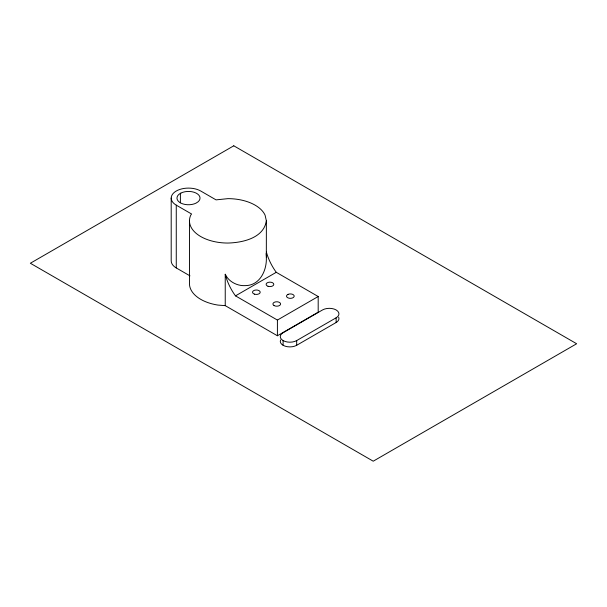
<?xml version="1.0" encoding="UTF-8"?>
<svg xmlns="http://www.w3.org/2000/svg" width="607" height="607" viewBox="0 0 607 607"><rect width="100%" height="100%" fill="white"/><g stroke="black" fill="none" stroke-linecap="round" stroke-linejoin="round"><path stroke-width="0.91" d="M266.329 257.004L266.374 220.849L265.062 215.106A38.453 22.201 0 0 0 227.921 198.648L216.046 199.87L200.735 191.023A17.307 9.993 0 0 0 176.265 191.023A17.307 9.993 0 0 0 176.265 205.151L176.265 267.945L189.968 275.859M266.321 257.072C267.072 270.153 259.993 285.662 245.099 285.631C237.162 286.056 228.627 281.64 225.235 274.243L225.235 305.64L277.407 335.762L318.189 312.21L318.189 296.512L276.268 272.308A37.71 21.776 60 0 1 267.08 254.409L266.397 252.11M266.374 220.849C263.726 238.111 242.641 242.663 227.921 243.05A38.453 22.201 0 0 1 190.78 215.106L191.577 213.998L176.265 205.151M225.235 274.243L226.297 277.953A37.71 21.776 60 0 0 235.486 295.859L276.268 272.308M235.486 295.859L277.407 320.064L318.189 296.512M283.09 340.573A9.613 5.546 0 0 0 296.686 340.573L336.134 317.802A9.613 5.546 0 0 0 336.134 309.949A9.613 5.546 0 0 0 322.537 309.949L283.09 332.727A9.613 5.546 0 0 0 283.09 340.573L283.09 345.284M280.609 339.92A9.613 5.546 0 0 0 285.085 346.165A9.613 5.546 0 0 0 296.686 345.284L336.134 322.514A9.613 5.546 0 0 0 338.623 317.15M225.235 305.64L217.974 305.086A38.453 22.201 0 0 1 189.467 283.644L189.467 220.849M266.374 256.435L266.177 253.468M336.134 317.802L336.134 322.514M296.686 340.573L296.686 345.284M277.407 320.064L277.407 335.762M180.393 193.405L180.393 202.784M171.197 198.087L171.197 260.881A17.307 9.993 0 0 0 176.265 267.945M180.871 193.094L178.89 194.407A11.533 6.662 0 0 0 180.916 203.11A11.533 6.662 0 0 0 196.129 203.087L198.11 201.774A11.533 6.662 0 0 0 196.076 193.072A11.533 6.662 0 0 0 180.871 193.094M233.778 145.801L30.35 263.248L373.222 461.199L576.65 343.752L233.778 145.801M288.082 294.342L287.361 294.736A3.847 2.223 0 0 0 289.418 298.287A3.847 2.223 0 0 0 294.122 295.708A3.847 2.223 0 0 0 288.082 294.342M268.036 286.284A3.847 2.223 0 0 0 273.803 284.364A3.847 2.223 0 0 0 268.036 282.437A3.847 2.223 0 0 0 268.036 286.284M254.439 294.137A3.847 2.223 0 0 0 260.206 292.21A3.847 2.223 0 0 0 254.439 290.29A3.847 2.223 0 0 0 254.439 294.137M274.038 305.556A3.847 2.223 0 0 0 280.464 304.562A3.847 2.223 0 0 0 275.76 301.838A3.847 2.223 0 0 0 274.038 305.556"/></g></svg>
